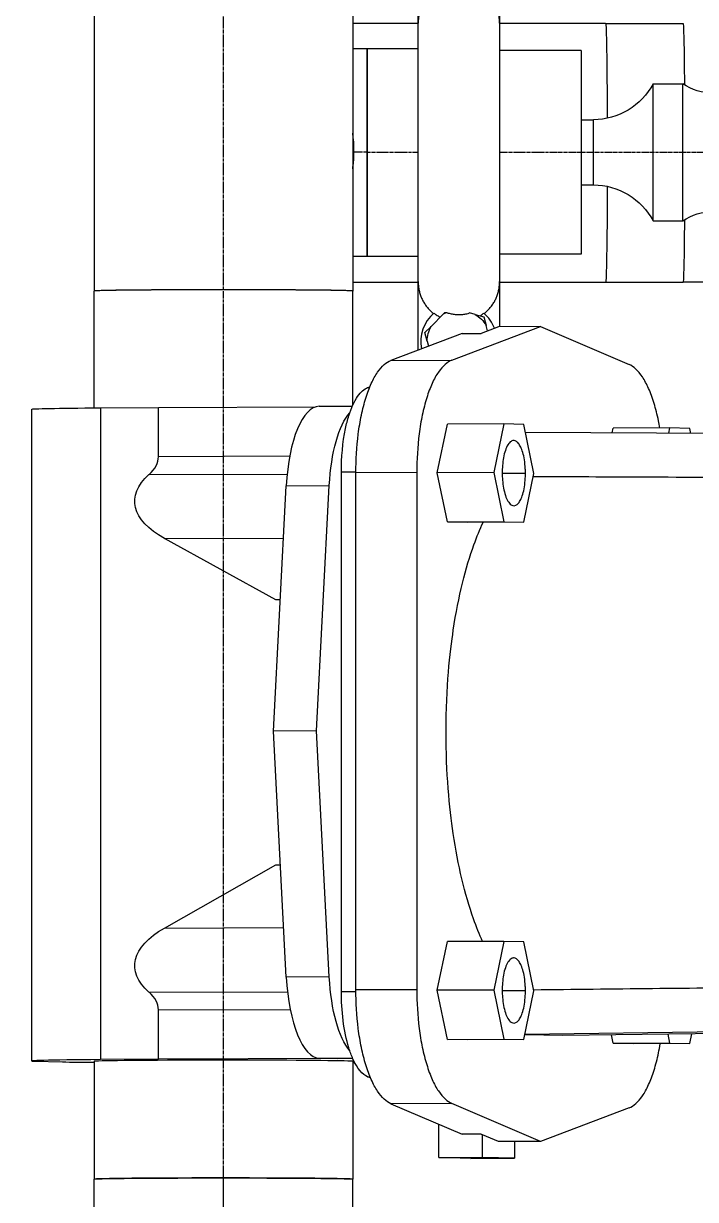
# Model space of a CAD drawing. Header units: millimetres. Extents: x 48717 to 75522, y 76128 to 88842.
# Drawn here: x 57117.1 to 57282, y 81340.1 to 81628.8 of the extents above; entities that cross this region are included whole.
import ezdxf

# ---------------------------------------------------------------- set-up
doc = ezdxf.new("R2010")
doc.units = ezdxf.units.MM
doc.linetypes.add('CENTER2', pattern=[1.125, 0.75, -0.125, 0.125, -0.125])
doc.layers.add('Top (Plan) View2-CENTER', color=1, linetype='CENTER2')
doc.layers.add('Top (Plan) View2-DV20-S1B-001a', color=140, linetype='Continuous')

# ---------------------------------------------------------------- blocks, each defined once
blk = doc.blocks.new('*U750')
at = {"layer": 'Top (Plan) View2-CENTER'}
blk.add_line((57166.14, 81345.4), (57166.14, 81563.1), dxfattribs=at)
at = {"layer": 'Top (Plan) View2-DV20-S1B-001a', "color": 0, "linetype": 'ByBlock', "lineweight": -2}
for p, q in [((57134.39, 81534.42), (57134.39, 81563.1)), ((57197.89, 81535.06), (57197.89, 81563.1)), ((57222.17, 81546.11), (57243.94, 81554.37)), ((57233.67, 81554.33), (57229.38, 81552.71)), ((57243.94, 81554.37), (57233.67, 81554.33)), ((57243.94, 81554.37), (57265.72, 81545.06)), ((57224.71, 81552.69), (57207.22, 81546.05)), ((57224.71, 81552.69), (57229.38, 81552.71)), ((57207.22, 81546.05), (57222.17, 81546.11)), ((57201.53, 81539.39), (57202.09, 81539.59)), ((57201.53, 81539.39), (57202, 81539.39)), ((57119.1, 81374.11), (57119.1, 81534.1)), ((57135.92, 81534.43), (57150.17, 81534.54)), ((57135.92, 81534.43), (57135.92, 81374.44)), ((57150.17, 81534.54), (57188.77, 81534.68)), ((57150.17, 81522.44), (57150.17, 81534.54)), ((57189.62, 81534.8), (57197.78, 81534.83)), ((57218.64, 81518.48), (57221.12, 81530.42)), ((57234.94, 81530.47), (57221.12, 81530.42)), ((57234.94, 81530.47), (57232.47, 81518.53)), ((57239.89, 81530.35), (57234.94, 81530.47)), ((57242.36, 81518.29), (57239.89, 81530.35)), ((57296.98, 81528.06), (57240.29, 81528.39)), ((57261.58, 81528.27), (57261.82, 81529.44)), ((57275.65, 81529.49), (57261.82, 81529.44)), ((57275.65, 81529.49), (57275.38, 81528.18)), ((57280.6, 81529.37), (57275.65, 81529.49)), ((57280.85, 81528.15), (57280.6, 81529.37)), ((57182.41, 81522.55), (57150.17, 81522.44)), ((57147.87, 81518.06), (57181.79, 81518.18)), ((57195.08, 81518.75), (57198.65, 81518.76)), ((57195.08, 81391.19), (57195.08, 81518.75)), ((57198.65, 81518.55), (57213.59, 81518.6)), ((57198.65, 81391.55), (57198.65, 81518.55)), ((57213.59, 81518.6), (57213.59, 81391.6)), ((57232.47, 81518.53), (57218.64, 81518.48)), ((57221.12, 81506.42), (57218.64, 81518.48)), ((57232.47, 81518.53), (57234.94, 81506.47)), ((57240.27, 81518.34), (57234.56, 81518.32)), ((57239.89, 81506.35), (57242.36, 81518.29)), ((57178.45, 81455.08), (57181.57, 81515.3)), ((57181.57, 81515.3), (57192.13, 81515.34)), ((57189.01, 81455.11), (57192.13, 81515.34)), ((57221.12, 81506.42), (57234.94, 81506.47)), ((57226.06, 81506.3), (57221.12, 81506.42)), ((57239.89, 81506.35), (57226.06, 81506.3)), ((57234.94, 81506.47), (57239.89, 81506.35)), ((57151.65, 81502.37), (57180.91, 81502.47)), ((57179.03, 81487.27), (57151.65, 81502.37)), ((57180.12, 81487.28), (57179.03, 81487.27)), ((57189.01, 81455.11), (57178.45, 81455.08)), ((57181.57, 81394.7), (57178.45, 81455.08)), ((57192.13, 81394.74), (57189.01, 81455.11)), ((57151.65, 81406.74), (57179.03, 81422.27)), ((57179.03, 81422.27), (57180.15, 81422.28)), ((57179.03, 81422.27), (57180.15, 81422.27)), ((57151.65, 81406.74), (57180.94, 81406.84)), ((57218.64, 81391.48), (57221.12, 81403.42)), ((57234.94, 81403.47), (57221.12, 81403.42)), ((57234.94, 81403.47), (57232.47, 81391.53)), ((57239.89, 81403.35), (57234.94, 81403.47)), ((57242.36, 81391.29), (57239.89, 81403.35)), ((57192.13, 81394.74), (57181.57, 81394.7)), ((57147.87, 81390.99), (57181.86, 81391.11)), ((57195.08, 81391.19), (57198.65, 81391.2)), ((57213.59, 81391.6), (57198.65, 81391.55)), ((57232.47, 81391.53), (57218.64, 81391.48)), ((57221.12, 81379.42), (57218.64, 81391.48)), ((57232.47, 81391.53), (57234.94, 81379.47)), ((57240.27, 81391.34), (57234.56, 81391.32)), ((57239.89, 81379.35), (57242.36, 81391.29)), ((57150.17, 81386.65), (57182.53, 81386.76)), ((57150.17, 81374.55), (57150.17, 81386.65)), ((57296.98, 81381.35), (57240.15, 81380.63)), ((57307.66, 81381.1), (57249.48, 81380.34)), ((57221.12, 81379.42), (57234.94, 81379.47)), ((57226.06, 81379.31), (57221.12, 81379.42)), ((57239.89, 81379.35), (57226.06, 81379.31)), ((57234.94, 81379.47), (57239.89, 81379.35)), ((57249.48, 81380.34), (57240.14, 81380.57)), ((57261.82, 81378.45), (57261.4, 81380.5)), ((57261.82, 81378.45), (57275.65, 81378.5)), ((57266.77, 81378.33), (57261.82, 81378.45)), ((57280.6, 81378.38), (57266.77, 81378.33)), ((57275.2, 81380.68), (57275.65, 81378.5)), ((57275.65, 81378.5), (57280.6, 81378.38)), ((57280.6, 81378.38), (57281.09, 81380.75)), ((57119.71, 81374.04), (57126.63, 81373.87)), ((57134.39, 81374.1), (57134.39, 81345.11)), ((57150.17, 81374.55), (57135.92, 81374.44)), ((57194.16, 81374.7), (57150.17, 81374.55)), ((57189.7, 81374.81), (57197.84, 81374.84)), ((57189.7, 81374.81), (57194.16, 81374.7)), ((57197.89, 81374.1), (57197.89, 81345.11)), ((57197.89, 81373.71), (57198.37, 81373.72)), ((57202.25, 81369.94), (57201.53, 81370.24)), ((57201.53, 81370.24), (57202.13, 81370.24)), ((57222.17, 81363.69), (57207.22, 81363.63)), ((57207.22, 81363.63), (57224.71, 81356.16)), ((57243.94, 81354.38), (57222.17, 81363.69)), ((57265.72, 81362.64), (57243.94, 81354.38)), ((57219, 81350.4), (57219, 81358.6)), ((57229.38, 81356.17), (57224.71, 81356.16)), ((57229.38, 81356.17), (57229.74, 81356.02)), ((57229.74, 81350.44), (57229.74, 81356.02)), ((57233.67, 81354.34), (57229.74, 81356.02)), ((57243.94, 81354.38), (57233.67, 81354.34)), ((57237.6, 81354.36), (57237.6, 81350.25)), ((57219, 81350.4), (57229.74, 81350.44)), ((57226.86, 81350.21), (57219, 81350.4)), ((57226.86, 81350.21), (57237.6, 81350.25)), ((57237.6, 81350.25), (57229.74, 81350.44))]:
    blk.add_line(p, q, dxfattribs=at)
for centre, major_axis, ratio, start_param, end_param in [((57166.14, 81563.1), (31.75, 0), 0.009168, 0, 3.141403), ((57189.7, 81511.8), (-0.08, 23), 0.35706, 0, 1.416992), ((57127.09, 81522.26), (23.09, 0.22), 0.433073, -0.455161, -0.004134), ((57189.7, 81397.81), (-0.08, 23), 0.35706, 1.704971, 3.131778), ((57127.09, 81386.47), (23.09, 0.22), 0.433073, -0.004134, 0.446893), ((57166.6, 81374.11), (47.5, 0), 0.009168, 2.272945, 3.30117), ((57166.6, 81374.11), (47.5, 0), 0.009168, 3.712285, 3.967006)]:
    blk.add_ellipse(centre, major_axis=major_axis, ratio=ratio, start_param=start_param, end_param=end_param, dxfattribs=at)
at = {"layer": 'Top (Plan) View2-DV20-S1B-001a', "color": 0, "linetype": 'ByBlock', "lineweight": -2, "extrusion": (0, 0, -1)}
for centre, major_axis, ratio, start_param, end_param in [((57166.6, 81534.1), (-47.5, 0), 0.009168, 0, 0.868647), ((57200.25, 81511.84), (0.08, -23), 0.35706, 1.724601, 2.764454), ((57179.03, 81511.77), (-34.63, -0.33), 0.433073, -0.654763, 0.455161), ((57179.03, 81397.77), (-34.63, -0.33), 0.433073, -0.446893, 0.663031), ((57200.25, 81397.85), (0.08, -23), 0.35706, 0.396993, 1.436621), ((57166.14, 81374.1), (-31.75, 0), 0.009168, 0, 2.776458), ((57166.14, 81374.1), (-31.75, 0), 0.009168, 2.776458, 3.141593), ((57166.14, 81345.11), (-31.75, 0), 0.009168, 0, 2.776458), ((57166.14, 81345.11), (-31.75, 0), 0.009168, 2.776458, 3.141593)]:
    blk.add_ellipse(centre, major_axis=major_axis, ratio=ratio, start_param=start_param, end_param=end_param, dxfattribs=at)
at = {"layer": 'Top (Plan) View2-DV20-S1B-001a', "color": 0, "linetype": 'ByBlock', "lineweight": -2}
for points, knots in [([(57198.65, 81518.55), (57198.64, 81521.6), (57198.92, 81526.48), (57199.96, 81532.69), (57201.04, 81536.93), (57202.4, 81540.52), (57204.45, 81544.22), (57206.14, 81545.65), (57207.22, 81546.05)], [0, 0, 0, 0, 0.00997212, 0.01495818, 0.01994423, 0.02493029, 0.02991635, 0.03988847, 0.03988847, 0.03988847, 0.03988847]), ([(57222.17, 81546.11), (57221.09, 81545.7), (57219.4, 81544.27), (57217.34, 81540.57), (57215.99, 81536.98), (57214.9, 81532.74), (57213.87, 81526.53), (57213.59, 81521.65), (57213.59, 81518.6)], [0, 0, 0, 0, 0.00997212, 0.01495818, 0.01994423, 0.02493029, 0.02991635, 0.03988847, 0.03988847, 0.03988847, 0.03988847]), ([(57273.28, 81529.48), (57273.17, 81530.09), (57273.06, 81530.69), (57272.62, 81532.78), (57272.26, 81534.21), (57271.45, 81536.86), (57271, 81538.08), (57270.03, 81540.25), (57269.52, 81541.2), (57267.93, 81543.6), (57266.8, 81544.61), (57265.72, 81545.06)], [0.98765, 0.98765, 0.98765, 0.98765, 1.136979, 1.136979, 1.515973, 1.515973, 1.894966, 1.894966, 2.273959, 2.273959, 3.031945, 3.031945, 3.031945, 3.031945]), ([(57195.08, 81518.75), (57195.07, 81522.18), (57195.51, 81527.24), (57197.16, 81533.63), (57199.02, 81537.68), (57200.72, 81539.09), (57201.53, 81539.39)], [0, 0, 0, 0, 0.01124878, 0.01499838, 0.02249757, 0.02999676, 0.02999676, 0.02999676, 0.02999676]), ([(57240.27, 81518.34), (57240.27, 81518.72), (57240.24, 81519.88), (57239.97, 81522.46), (57239.38, 81524.34), (57238.85, 81525.31), (57238.47, 81525.86), (57237.91, 81526.36), (57237.14, 81526.48), (57236.34, 81525.97), (57235.62, 81524.82), (57234.86, 81522.6), (57234.59, 81520.24), (57234.56, 81518.77), (57234.56, 81518.48)], [0.02499869, 0.02499869, 0.02499869, 0.02499869, 0.02603878, 0.02811894, 0.03227927, 0.03331935, 0.03435943, 0.03643959, 0.03851976, 0.04059992, 0.04268008, 0.04476025, 0.04892057, 0.04996065, 0.04996065, 0.04996065, 0.04996065]), ([(57234.56, 81518.48), (57234.56, 81518.18), (57234.58, 81517.3), (57234.7, 81515.69), (57235.06, 81513.77), (57235.62, 81512.09), (57236.34, 81510.9), (57237.41, 81510.16), (57238.28, 81510.64), (57238.85, 81511.43), (57239.2, 81512.06), (57239.63, 81513.17), (57240.05, 81514.97), (57240.24, 81516.8), (57240.27, 81517.95), (57240.27, 81518.34)], [0, 0, 0, 0, 0.00104161, 0.00312484, 0.00520806, 0.00729129, 0.00937451, 0.01145773, 0.01562418, 0.0166658, 0.01770741, 0.01979063, 0.02187386, 0.02395708, 0.02499869, 0.02499869, 0.02499869, 0.02499869]), ([(57300.57, 81517.28), (57290.21, 81517.32), (57279.85, 81517.36), (57260.39, 81517.44), (57251.3, 81517.48), (57242.2, 81517.51)], [-6.633126, -6.633126, -6.633126, -6.633126, -3.316583, -3.316583, -0.404699, -0.404699, -0.404699, -0.404699]), ([(57229.73, 81403.45), (57228.96, 81405.16), (57228.22, 81407), (57225.39, 81415.01), (57223.7, 81422.16), (57221.61, 81436.28), (57220.77, 81444.83), (57220.77, 81465.93), (57221.76, 81474.51), (57223.81, 81488.27), (57225.6, 81495.27), (57228.34, 81502.8), (57229.09, 81504.63), (57229.89, 81506.31)], [-11.065784, -11.065784, -11.065784, -11.065784, -10.504951, -10.504951, -8.784273, -8.784273, -7.393427, -7.393427, -5.878127, -5.878127, -3.499371, -3.499371, -2.657502, -2.657502, -2.657502, -2.657502]), ([(57240.27, 81391.34), (57240.27, 81391.73), (57240.24, 81392.88), (57239.97, 81395.46), (57239.38, 81397.35), (57238.85, 81398.32), (57238.47, 81398.86), (57237.91, 81399.37), (57237.14, 81399.49), (57236.34, 81398.98), (57235.62, 81397.82), (57234.86, 81395.61), (57234.59, 81393.24), (57234.56, 81391.77), (57234.56, 81391.48)], [0.02499868, 0.02499868, 0.02499868, 0.02499868, 0.02603876, 0.02811892, 0.03227925, 0.03331933, 0.03435941, 0.03643957, 0.03851973, 0.0405999, 0.04268006, 0.04476022, 0.04892055, 0.04996063, 0.04996063, 0.04996063, 0.04996063]), ([(57201.53, 81370.24), (57200.31, 81370.72), (57198.58, 81372.7), (57196.54, 81378.2), (57195.35, 81383.98), (57195.08, 81388.9), (57195.08, 81391.19)], [0, 0, 0, 0, 0.01124878, 0.01499838, 0.02249757, 0.02999676, 0.02999676, 0.02999676, 0.02999676]), ([(57207.22, 81363.63), (57206.14, 81364.09), (57204.45, 81365.6), (57202.4, 81369.4), (57201.04, 81373.05), (57199.96, 81377.35), (57198.92, 81383.6), (57198.64, 81388.5), (57198.65, 81391.55)], [0, 0, 0, 0, 0.00997212, 0.01495818, 0.01994423, 0.02493029, 0.02991635, 0.03988847, 0.03988847, 0.03988847, 0.03988847]), ([(57213.59, 81391.6), (57213.59, 81388.55), (57213.87, 81383.66), (57214.9, 81377.4), (57215.99, 81373.11), (57217.34, 81369.45), (57219.4, 81365.65), (57221.09, 81364.14), (57222.17, 81363.69)], [0, 0, 0, 0, 0.00997212, 0.01495818, 0.01994423, 0.02493029, 0.02991635, 0.03988847, 0.03988847, 0.03988847, 0.03988847]), ([(57234.56, 81391.48), (57234.56, 81391.19), (57234.58, 81390.3), (57234.7, 81388.7), (57235.06, 81386.78), (57235.62, 81385.09), (57236.34, 81383.9), (57237.41, 81383.17), (57238.28, 81383.64), (57238.85, 81384.44), (57239.2, 81385.07), (57239.63, 81386.17), (57240.05, 81387.97), (57240.24, 81389.81), (57240.27, 81390.96), (57240.27, 81391.34)], [0, 0, 0, 0, 0.00104161, 0.00312483, 0.00520806, 0.00729128, 0.0093745, 0.01145773, 0.01562417, 0.01666578, 0.0177074, 0.01979062, 0.02187384, 0.02395707, 0.02499868, 0.02499868, 0.02499868, 0.02499868]), ([(57265.72, 81362.64), (57266.8, 81363.04), (57268.49, 81364.47), (57270.55, 81368.17), (57271.9, 81371.77), (57272.81, 81375.3), (57273.23, 81377.58), (57273.36, 81378.35)], [0, 0, 0, 0, 0.00997212, 0.01495818, 0.01994423, 0.02493029, 0.02742934, 0.02742934, 0.02742934, 0.02742934])]:
    blk.add_open_spline(points, degree=3, knots=knots, dxfattribs=at)
blk.add_open_spline([(57300.57, 81392.15), (57281.15, 81391.95), (57261.73, 81391.74), (57242.31, 81391.53)], degree=3, dxfattribs=at)
blk = doc.blocks.new('*U753')
at = {"layer": 'Top (Plan) View2-CENTER'}
for p, q in [((57166.14, 81235.4), (57166.14, 81345.11)), ((57192.99, 81290.11), (57166.14, 81290.11)), ((57192.99, 81289.33), (57192.99, 81290.11))]:
    blk.add_line(p, q, dxfattribs=at)
at = {"layer": 'Top (Plan) View2-DV20-S1B-001a', "color": 0, "linetype": 'ByBlock', "lineweight": -2}
for p, q in [((57134.39, 81315.42), (57134.39, 81345.11)), ((57166.14, 81315.42), (57166.14, 81345.4)), ((57197.89, 81315.42), (57197.89, 81345.11)), ((57252, 81302.89), (57264.99, 81318.37)), ((57264.99, 81318.37), (57280.99, 81318.37)), ((57280.99, 81318.77), (57280.99, 81312.96)), ((57280.99, 81318.77), (57293.49, 81318.77)), ((57293.49, 81318.77), (57293.49, 81312.96)), ((57132.49, 81315.42), (57132.49, 81265.42)), ((57132.49, 81315.42), (57204.89, 81315.42)), ((57204.89, 81315.42), (57204.89, 81265.42)), ((57211.99, 81310.02), (57211.99, 81314.98)), ((57216.99, 81314.98), (57211.99, 81314.98)), ((57216.99, 81310.02), (57216.99, 81314.98)), ((57205.49, 81313.48), (57205.49, 81310.01)), ((57211.99, 81313.48), (57205.49, 81313.48)), ((57221.69, 81313.49), (57216.99, 81313.49)), ((57221.69, 81313.49), (57221.69, 81309.51)), ((57222.49, 81311.97), (57221.69, 81311.97)), ((57222.49, 81306.97), (57222.49, 81311.97)), ((57269, 81313.82), (57261.05, 81302.89)), ((57269, 81313.72), (57261.75, 81303.77)), ((57269, 81313.82), (57269, 81313.72)), ((57280.99, 81313.82), (57269, 81313.82)), ((57280.99, 81313.72), (57269, 81313.72)), ((57280.99, 81310.83), (57280.99, 81312.96)), ((57280.99, 81312.96), (57293.49, 81312.96)), ((57293.49, 81310.83), (57293.49, 81312.96)), ((57205.49, 81309.77), (57204.89, 81309.77)), ((57211.99, 81310.01), (57205.49, 81310.01)), ((57205.49, 81270.01), (57205.49, 81310.01)), ((57211.99, 81310.02), (57211.99, 81270.02)), ((57216.99, 81310.02), (57211.99, 81310.02)), ((57216.99, 81310.02), (57216.99, 81270.02)), ((57221.69, 81309.51), (57216.99, 81309.51)), ((57221.69, 81309.51), (57221.69, 81305.49)), ((57280.99, 81310.83), (57280.99, 81300.07)), ((57280.99, 81310.83), (57293.49, 81310.83)), ((57293.49, 81310.83), (57293.49, 81300.07)), ((57222.49, 81306.97), (57221.69, 81306.97)), ((57222.49, 81306.97), (57221.69, 81306.97)), ((57237.49, 81306.77), (57221.69, 81306.77)), ((57222.49, 81306.97), (57222.49, 81306.97)), ((57222.49, 81306.77), (57222.49, 81306.97)), ((57237.49, 81306.77), (57237.49, 81272.77)), ((57244.99, 81303.77), (57237.49, 81306.77)), ((57221.69, 81305.49), (57216.99, 81305.49)), ((57221.69, 81305.45), (57216.99, 81305.45)), ((57221.69, 81305.49), (57221.69, 81305.45)), ((57244.99, 81275.77), (57244.99, 81303.77)), ((57252.74, 81303.77), (57244.99, 81303.77)), ((57244.99, 81303.77), (57244.99, 81275.77)), ((57266.49, 81303.77), (57261.72, 81303.77)), ((57266.49, 81284.45), (57266.49, 81303.77)), ((57280.99, 81302.5), (57266.49, 81303.77)), ((57252, 81302.89), (57261.05, 81302.89)), ((57280.99, 81293.79), (57280.99, 81300.07)), ((57280.99, 81300.07), (57293.49, 81300.07)), ((57293.49, 81293.79), (57293.49, 81300.07)), ((57280.99, 81293.79), (57280.99, 81280.55)), ((57280.99, 81293.79), (57293.49, 81293.79)), ((57293.49, 81293.79), (57293.49, 81263.09)), ((57260.9, 81288.23), (57251.83, 81288.23)), ((57251.83, 81288.23), (57264.99, 81280.51)), ((57269, 81282.75), (57260.9, 81288.23)), ((57264.99, 81271.37), (57264.99, 81280.51)), ((57264.99, 81280.51), (57280.99, 81280.51)), ((57280.99, 81282.75), (57269, 81282.75)), ((57280.99, 81280.51), (57280.99, 81280.55)), ((57280.99, 81280.15), (57280.99, 81280.51)), ((57280.99, 81280.15), (57280.99, 81263.09)), ((57252, 81278.98), (57264.99, 81271.37)), ((57221.69, 81274.5), (57216.99, 81274.5)), ((57221.69, 81270.52), (57221.69, 81274.5)), ((57244.99, 81275.77), (57237.49, 81272.77)), ((57244.99, 81275.77), (57237.49, 81272.77)), ((57257.48, 81275.77), (57244.99, 81275.77)), ((57244.99, 81275.77), (57244.99, 81275.77)), ((57257.48, 81275.77), (57244.99, 81275.77)), ((57244.99, 81275.77), (57244.99, 81275.77)), ((57256.33, 81275.77), (57264.99, 81270.53)), ((57222.49, 81272.97), (57221.69, 81272.97)), ((57222.49, 81267.97), (57222.49, 81272.97)), ((57237.49, 81272.77), (57222.49, 81272.77)), ((57237.49, 81272.77), (57222.49, 81272.77)), ((57237.49, 81272.77), (57237.49, 81272.77)), ((57205.49, 81269.77), (57204.89, 81269.77)), ((57205.49, 81269.77), (57204.89, 81269.77)), ((57211.99, 81270.01), (57205.49, 81270.01)), ((57205.49, 81270.01), (57205.49, 81266.48)), ((57211.99, 81264.98), (57211.99, 81270.02)), ((57216.99, 81270.02), (57211.99, 81270.02)), ((57221.69, 81270.52), (57216.99, 81270.52)), ((57216.99, 81264.98), (57216.99, 81270.02)), ((57221.69, 81266.5), (57221.69, 81270.52)), ((57264.99, 81271.37), (57280.99, 81271.37)), ((57264.99, 81270.53), (57280.99, 81270.53)), ((57211.99, 81266.48), (57205.49, 81266.48)), ((57205.49, 81266.33), (57205.49, 81266.48)), ((57205.49, 81259.83), (57205.49, 81266.33)), ((57211.99, 81266.33), (57205.49, 81266.33)), ((57221.69, 81266.5), (57216.99, 81266.5)), ((57221.69, 81266.45), (57216.99, 81266.45)), ((57221.69, 81266.09), (57216.99, 81266.09)), ((57221.69, 81266.05), (57216.99, 81266.05)), ((57222.49, 81267.97), (57221.69, 81267.97)), ((57222.49, 81267.97), (57221.69, 81267.97)), ((57222.49, 81267.57), (57221.69, 81267.57)), ((57222.49, 81267.57), (57221.69, 81267.57)), ((57221.69, 81266.45), (57221.69, 81266.5)), ((57221.69, 81266.45), (57221.69, 81266.09)), ((57221.69, 81266.09), (57221.69, 81266.05)), ((57222.49, 81267.97), (57222.49, 81267.97)), ((57222.49, 81267.57), (57222.49, 81267.97)), ((57222.49, 81267.57), (57222.49, 81267.57)), ((57132.49, 81264.51), (57132.49, 81265.42)), ((57132.49, 81265.42), (57204.89, 81265.42)), ((57134.39, 81264.51), (57132.49, 81264.51)), ((57134.39, 81235.11), (57134.39, 81265.11)), ((57166.14, 81235.4), (57166.14, 81265.4)), ((57197.89, 81235.11), (57197.89, 81265.11)), ((57204.89, 81264.51), (57197.89, 81264.51)), ((57204.89, 81265.42), (57204.89, 81264.51)), ((57211.99, 81264.98), (57211.99, 81264.83)), ((57216.99, 81264.98), (57211.99, 81264.98)), ((57211.99, 81259.83), (57211.99, 81264.83)), ((57216.99, 81264.57), (57211.99, 81264.57)), ((57216.99, 81264.57), (57211.99, 81264.57)), ((57216.99, 81264.98), (57216.99, 81264.57)), ((57216.99, 81264.57), (57216.99, 81264.57)), ((57280.99, 81258.96), (57280.99, 81263.09)), ((57280.99, 81263.09), (57293.49, 81263.09)), ((57293.49, 81258.96), (57293.49, 81263.09)), ((57211.99, 81259.83), (57205.49, 81259.83)), ((57205.49, 81259.72), (57205.49, 81259.83)), ((57211.99, 81259.72), (57211.99, 81259.83)), ((57211.99, 81259.72), (57205.49, 81259.72)), ((57280.99, 81258.96), (57280.99, 81258.27)), ((57280.99, 81258.96), (57293.49, 81258.96)), ((57280.99, 81258.27), (57293.49, 81258.27)), ((57280.99, 81258.27), (57280.99, 81258.27)), ((57280.99, 81258.27), (57293.49, 81258.27)), ((57293.49, 81258.96), (57293.49, 81258.27)), ((57293.49, 81258.27), (57293.49, 81258.27))]:
    blk.add_line(p, q, dxfattribs=at)
for centre, major_axis, ratio, start_param, end_param in [((57166.14, 81345.11), (31.75, 0), 0.009168, 1.570796, 3.141593), ((57166.14, 81345.11), (31.75, 0), 0.009168, 0, 1.570796), ((57241.03, 81289.77), (9.15, -13.01), 0.566003, 0.312017, 1.080961), ((57166.14, 81265.11), (31.75, 0), 0.009168, 1.570796, 3.141593), ((57166.14, 81265.11), (31.75, 0), 0.009168, 0, 1.570796), ((57166.14, 81235.11), (31.75, 0), 0.009168, 1.570796, 3.141597), ((57166.14, 81235.11), (31.75, 0), 0.009168, 4.712389, 7.853982)]:
    blk.add_ellipse(centre, major_axis=major_axis, ratio=ratio, start_param=start_param, end_param=end_param, dxfattribs=at)
at = {"layer": 'Top (Plan) View2-DV20-S1B-001a', "color": 0, "linetype": 'ByBlock', "lineweight": -2, "extrusion": (0, 0, -1)}
blk.add_ellipse((57251.52, 81289.77), major_axis=(10.2, 14), ratio=0.004363, start_param=-0.359217, end_param=-0.003177, dxfattribs=at)
blk = doc.blocks.new('*U761')
at = {"layer": 'Top (Plan) View2-CENTER'}
blk.add_line((57166.14, 81563.39), (57166.14, 81633.09), dxfattribs=at)
at = {"layer": 'Top (Plan) View2-DV20-S1B-001a', "color": 0, "linetype": 'ByBlock', "lineweight": -2}
for p, q in [((57134.39, 81633.09), (57134.39, 81563.1)), ((57197.89, 81633.09), (57197.89, 81563.1))]:
    blk.add_line(p, q, dxfattribs=at)
at = {"layer": 'Top (Plan) View2-DV20-S1B-001a', "color": 0, "linetype": 'ByBlock', "lineweight": -2, "extrusion": (0, 0, -1)}
blk.add_ellipse((57166.14, 81633.09), major_axis=(-31.75, 0), ratio=0.01, start_param=0, end_param=3.141593, dxfattribs=at)
at = {"layer": 'Top (Plan) View2-DV20-S1B-001a', "color": 0, "linetype": 'ByBlock', "lineweight": -2}
blk.add_ellipse((57166.14, 81563.1), major_axis=(31.75, 0), ratio=0.01, start_param=6.28317, end_param=9.424778, dxfattribs=at)
blk = doc.blocks.new('*U762')
at = {"layer": 'Top (Plan) View2-DV20-S1B-001a', "color": 0, "linetype": 'ByBlock', "lineweight": -2}
blk.add_ellipse((57166.43, 81597.5), major_axis=(20.28, 24.43), ratio=0.999981, start_param=5.268621, end_param=5.542005, dxfattribs=at)
blk = doc.blocks.new('*U763')
at = {"layer": 'Top (Plan) View2-DV20-S1B-001a', "color": 0, "linetype": 'ByBlock', "lineweight": -2}
for p, q in [((57213.93, 81628.76), (57197.89, 81628.76)), ((57259.95, 81628.76), (57233.93, 81628.76)), ((57259.95, 81628.76), (57278.95, 81628.76)), ((57197.89, 81565.26), (57213.93, 81565.26)), ((57233.93, 81565.26), (57259.95, 81565.26)), ((57259.95, 81565.26), (57278.95, 81565.26))]:
    blk.add_line(p, q, dxfattribs=at)
at = {"layer": 'Top (Plan) View2-DV20-S1B-001a', "color": 0, "linetype": 'ByBlock', "lineweight": -2, "extrusion": (0, 0, -1)}
for centre, start_param, end_param in [((57259.95, 81597.01), 0, 1.300163), ((57278.95, 81597.01), 0, 1.01621), ((57259.95, 81597.01), 1.832668, 3.141593), ((57278.95, 81597.01), 2.115411, 3.141593)]:
    blk.add_ellipse(centre, major_axis=(0, 31.75), ratio=0.012952, start_param=start_param, end_param=end_param, dxfattribs=at)
blk = doc.blocks.new('*U764')
at = {"layer": 'Top (Plan) View2-CENTER'}
blk.add_line((57201.43, 81597.15), (57198.18, 81597.15), dxfattribs=at)
at = {"layer": 'Top (Plan) View2-DV20-S1B-001a', "color": 0, "linetype": 'ByBlock', "lineweight": -2}
for p, q in [((57197.89, 81622.65), (57201.43, 81622.65)), ((57201.43, 81571.65), (57201.43, 81622.65)), ((57198.18, 81597.4), (57198.18, 81597.5)), ((57197.89, 81571.65), (57201.43, 81571.65))]:
    blk.add_line(p, q, dxfattribs=at)
blk.add_ellipse((57166.43, 81597.5), major_axis=(31.75, 0), ratio=0.99995, start_param=6.14641, end_param=6.419961, dxfattribs=at)
blk.add_open_spline([(57197.89, 81593.07), (57197.97, 81593.66), (57198.03, 81594.26), (57198.15, 81595.7), (57198.18, 81596.56), (57198.18, 81597.4)], degree=3, knots=[119.365485, 119.365485, 119.365485, 119.365485, 121.131544, 121.131544, 123.66618, 123.66618, 123.66618, 123.66618], dxfattribs=at)
blk = doc.blocks.new('*U767')
at = {"layer": 'Top (Plan) View2-CENTER'}
blk.add_line((57201.43, 81597.15), (57213.93, 81597.15), dxfattribs=at)
at = {"layer": 'Top (Plan) View2-DV20-S1B-001a', "color": 0, "linetype": 'ByBlock', "lineweight": -2}
for p, q in [((57201.43, 81622.65), (57201.43, 81571.65)), ((57201.43, 81622.65), (57213.93, 81622.65)), ((57201.43, 81571.65), (57213.93, 81571.65))]:
    blk.add_line(p, q, dxfattribs=at)
blk = doc.blocks.new('*U768')
at = {"layer": 'Top (Plan) View2-DV20-S1B-001a', "color": 0, "linetype": 'ByBlock', "lineweight": -2}
for p, q in [((57213.93, 81628.85), (57213.93, 81648.84)), ((57215.57, 81645.89), (57217.1, 81647.42)), ((57217.14, 81647.46), (57217.1, 81647.42)), ((57216.13, 81643.8), (57215.57, 81645.89)), ((57216.13, 81643.8), (57217.25, 81639.62)), ((57232.3, 81641.41), (57230.77, 81639.88)), ((57231.83, 81643.16), (57232.3, 81641.41)), ((57233.93, 81642.35), (57233.93, 81628.85)), ((57217.81, 81637.52), (57217.25, 81639.62)), ((57227.7, 81636.81), (57230.77, 81639.88)), ((57219.9, 81636.96), (57217.81, 81637.52)), ((57219.9, 81636.96), (57221.29, 81636.59)), ((57227.7, 81636.81), (57227.34, 81636.45)), ((57213.93, 81565.45), (57213.93, 81628.85)), ((57233.93, 81628.85), (57233.93, 81565.45)), ((57213.93, 81548.6), (57213.93, 81565.45)), ((57233.93, 81565.45), (57233.93, 81554.33)), ((57220.16, 81557.48), (57217.1, 81554.42)), ((57220.16, 81557.48), (57220.52, 81557.85)), ((57227.96, 81557.33), (57226.57, 81557.71)), ((57227.96, 81557.33), (57230.06, 81556.77)), ((57215.57, 81552.89), (57217.1, 81554.42)), ((57230.06, 81556.77), (57230.62, 81554.68)), ((57230.98, 81553.31), (57230.62, 81554.68)), ((57216.13, 81550.8), (57215.57, 81552.89)), ((57216.13, 81550.8), (57216.46, 81549.56))]:
    blk.add_line(p, q, dxfattribs=at)
for centre, start, end in [((57223.93, 81643.65), 151.7033, 228.9207), ((57223.93, 81643.65), 311.0795, 353.3442), ((57223.93, 81550.65), 131.0795, 190.7007), ((57223.93, 81550.65), 20.723, 48.9207)]:
    blk.add_arc(centre, 9.33, start, end, dxfattribs=at)
at = {"layer": 'Top (Plan) View2-DV20-S1B-001a', "color": 0, "linetype": 'ByBlock', "lineweight": -2, "extrusion": (0, 0, -1)}
for centre, start, end in [((-57223.93, 81643.65), 1.102, 28.8978), ((-57223.93, 81643.65), 183.276, 208.8978), ((-57223.93, 81643.65), 301.102, 328.8978), ((-57223.93, 81643.65), 241.102, 247.0002), ((-57223.93, 81550.65), 61.102, 67.0002), ((-57223.93, 81550.65), 121.102, 148.8978), ((-57223.93, 81550.65), 1.102, 28.8978)]:
    blk.add_arc(centre, 7.81, start, end, dxfattribs=at)
at = {"layer": 'Top (Plan) View2-DV20-S1B-001a', "color": 0, "linetype": 'ByBlock', "lineweight": -2}
for points, knots in [([(57217.69, 81636.72), (57217.65, 81636.69), (57217.62, 81636.66), (57217.33, 81636.42), (57217.09, 81636.2), (57216.65, 81635.76), (57216.43, 81635.52), (57216.01, 81635.01), (57215.81, 81634.74), (57215.44, 81634.18), (57215.26, 81633.89), (57214.95, 81633.3), (57214.82, 81633.01), (57214.58, 81632.43), (57214.47, 81632.12), (57214.27, 81631.49), (57214.19, 81631.16), (57214.06, 81630.49), (57214.01, 81630.15), (57213.95, 81629.49), (57213.93, 81629.16), (57213.93, 81628.85)], [65.889155, 65.889155, 65.889155, 65.889155, 66.014939, 66.014939, 66.941193, 66.941193, 67.871535, 67.871535, 68.801877, 68.801877, 69.732219, 69.732219, 70.662561, 70.662561, 71.598484, 71.598484, 72.534407, 72.534407, 73.47033, 73.47033, 74.406253, 74.406253, 74.406253, 74.406253]), ([(57218.75, 81637.27), (57218.63, 81637.2), (57218.51, 81637.12), (57218.19, 81636.91), (57217.99, 81636.76), (57217.8, 81636.61)], [5.154701, 5.154701, 5.154701, 5.154701, 5.542017, 5.542017, 6.214783, 6.214783, 6.214783, 6.214783]), ([(57226.98, 81636.46), (57226.92, 81636.48), (57226.86, 81636.5), (57226.48, 81636.62), (57226.16, 81636.7), (57225.52, 81636.84), (57225.19, 81636.89), (57224.55, 81636.95), (57224.23, 81636.97), (57223.93, 81636.97), (57223.63, 81636.97), (57223.31, 81636.95), (57222.67, 81636.89), (57222.35, 81636.84), (57221.78, 81636.72), (57221.53, 81636.66), (57221.29, 81636.59)], [-2.90877, -2.90877, -2.90877, -2.90877, -2.719405, -2.719405, -1.812937, -1.812937, -0.906468, -0.906468, 0, 0, 0, 0.906468, 0.906468, 1.812937, 1.812937, 2.506485, 2.506485, 2.506485, 2.506485]), ([(57227.34, 81636.45), (57227.3, 81636.45), (57227.25, 81636.45), (57227.13, 81636.46), (57227.06, 81636.46), (57226.98, 81636.46)], [22.1656523, 22.1656523, 22.1656523, 22.1656523, 22.3404675, 22.3404675, 22.6245139, 22.6245139, 22.6245139, 22.6245139]), ([(57230.06, 81636.61), (57229.87, 81636.76), (57229.67, 81636.91), (57229.19, 81637.23), (57228.9, 81637.41), (57228.58, 81637.58), (57228.54, 81637.6), (57228.51, 81637.62)], [-6.214783, -6.214783, -6.214783, -6.214783, -5.542017, -5.542017, -4.615239, -4.615239, -4.504542, -4.504542, -4.504542, -4.504542]), ([(57233.93, 81628.85), (57233.93, 81629.16), (57233.92, 81629.49), (57233.85, 81630.15), (57233.81, 81630.49), (57233.67, 81631.16), (57233.59, 81631.49), (57233.4, 81632.12), (57233.29, 81632.43), (57233.05, 81633.01), (57232.91, 81633.3), (57232.6, 81633.89), (57232.43, 81634.18), (57232.05, 81634.74), (57231.85, 81635.01), (57231.43, 81635.52), (57231.21, 81635.76), (57230.78, 81636.2), (57230.54, 81636.42), (57230.25, 81636.66), (57230.21, 81636.69), (57230.18, 81636.72)], [44.676655, 44.676655, 44.676655, 44.676655, 45.612578, 45.612578, 46.548501, 46.548501, 47.484424, 47.484424, 48.420347, 48.420347, 49.350689, 49.350689, 50.281031, 50.281031, 51.211373, 51.211373, 52.141715, 52.141715, 53.067968, 53.067968, 53.193753, 53.193753, 53.193753, 53.193753]), ([(57213.93, 81565.45), (57213.93, 81565.13), (57213.95, 81564.81), (57214.01, 81564.14), (57214.06, 81563.81), (57214.19, 81563.14), (57214.27, 81562.81), (57214.47, 81562.17), (57214.58, 81561.86), (57214.82, 81561.29), (57214.95, 81561), (57215.26, 81560.41), (57215.44, 81560.12), (57215.81, 81559.56), (57216.01, 81559.28), (57216.43, 81558.77), (57216.65, 81558.53), (57217.09, 81558.09), (57217.33, 81557.87), (57217.62, 81557.64), (57217.65, 81557.61), (57217.69, 81557.58)], [44.676655, 44.676655, 44.676655, 44.676655, 45.612578, 45.612578, 46.548501, 46.548501, 47.484424, 47.484424, 48.420347, 48.420347, 49.350689, 49.350689, 50.281031, 50.281031, 51.211373, 51.211373, 52.141715, 52.141715, 53.067968, 53.067968, 53.193753, 53.193753, 53.193753, 53.193753]), ([(57230.18, 81557.58), (57230.21, 81557.61), (57230.25, 81557.64), (57230.54, 81557.87), (57230.78, 81558.09), (57231.21, 81558.53), (57231.43, 81558.77), (57231.85, 81559.28), (57232.05, 81559.56), (57232.43, 81560.12), (57232.6, 81560.41), (57232.91, 81561), (57233.05, 81561.29), (57233.29, 81561.86), (57233.4, 81562.17), (57233.59, 81562.81), (57233.67, 81563.14), (57233.81, 81563.81), (57233.85, 81564.14), (57233.92, 81564.81), (57233.93, 81565.13), (57233.93, 81565.45)], [65.889155, 65.889155, 65.889155, 65.889155, 66.014939, 66.014939, 66.941193, 66.941193, 67.871535, 67.871535, 68.801877, 68.801877, 69.732219, 69.732219, 70.662561, 70.662561, 71.598484, 71.598484, 72.534407, 72.534407, 73.47033, 73.47033, 74.406253, 74.406253, 74.406253, 74.406253]), ([(57217.8, 81557.68), (57217.99, 81557.53), (57218.19, 81557.39), (57218.67, 81557.06), (57218.96, 81556.89), (57219.29, 81556.72), (57219.32, 81556.7), (57219.36, 81556.68)], [-6.214783, -6.214783, -6.214783, -6.214783, -5.542017, -5.542017, -4.615239, -4.615239, -4.504542, -4.504542, -4.504542, -4.504542]), ([(57220.52, 81557.85), (57220.57, 81557.84), (57220.61, 81557.84), (57220.73, 81557.84), (57220.81, 81557.84), (57220.88, 81557.83)], [4.9748922, 4.9748922, 4.9748922, 4.9748922, 5.1497075, 5.1497075, 5.4337539, 5.4337539, 5.4337539, 5.4337539]), ([(57220.88, 81557.83), (57220.95, 81557.81), (57221.01, 81557.79), (57221.38, 81557.67), (57221.7, 81557.59), (57222.35, 81557.46), (57222.67, 81557.41), (57223.31, 81557.35), (57223.63, 81557.33), (57223.93, 81557.33), (57224.23, 81557.33), (57224.55, 81557.35), (57225.19, 81557.41), (57225.52, 81557.46), (57226.09, 81557.58), (57226.33, 81557.64), (57226.57, 81557.71)], [-2.90877, -2.90877, -2.90877, -2.90877, -2.719405, -2.719405, -1.812937, -1.812937, -0.906468, -0.906468, 0, 0, 0, 0.906468, 0.906468, 1.812937, 1.812937, 2.506485, 2.506485, 2.506485, 2.506485]), ([(57229.12, 81557.02), (57229.24, 81557.1), (57229.36, 81557.17), (57229.67, 81557.39), (57229.87, 81557.53), (57230.06, 81557.68)], [5.154701, 5.154701, 5.154701, 5.154701, 5.542017, 5.542017, 6.214783, 6.214783, 6.214783, 6.214783])]:
    blk.add_open_spline(points, degree=3, knots=knots, dxfattribs=at)
blk = doc.blocks.new('*U769')
at = {"layer": 'Top (Plan) View2-CENTER'}
blk.add_line((57233.93, 81597.15), (57455.58, 81597.15), dxfattribs=at)
at = {"layer": 'Top (Plan) View2-DV20-S1B-001a', "color": 0, "linetype": 'ByBlock', "lineweight": -2}
for p, q in [((57253.93, 81622.15), (57233.93, 81622.15)), ((57253.93, 81622.15), (57253.93, 81597.15)), ((57271.6, 81580.31), (57271.6, 81613.98)), ((57271.6, 81613.98), (57278.92, 81613.98)), ((57278.92, 81580.31), (57278.92, 81613.98)), ((57253.93, 81605.15), (57256.94, 81605.15)), ((57256.94, 81589.15), (57256.94, 81605.15)), ((57253.93, 81597.15), (57253.93, 81572.15)), ((57253.93, 81589.15), (57256.94, 81589.15)), ((57271.6, 81580.31), (57278.92, 81580.31)), ((57253.93, 81572.15), (57233.93, 81572.15))]:
    blk.add_line(p, q, dxfattribs=at)
at = {"layer": 'Top (Plan) View2-DV20-S1B-001a', "color": 0, "linetype": 'ByBlock', "lineweight": -2, "extrusion": (0, 0, -1)}
for centre, radius, start, end in [((-57256.94, 81621.73), 16.58, 207.8434, 269.9999), ((-57286.25, 81624.45), 12.78, 234.9999, 304.9999), ((-57256.94, 81572.57), 16.58, 89.9999, 152.1563), ((-57286.25, 81569.85), 12.78, 54.9999, 124.9999)]:
    blk.add_arc(centre, radius, start, end, dxfattribs=at)
blk = doc.blocks.new('*U771')
at = {"layer": 'Top (Plan) View2-DV20-S1B-001a', "color": 0, "linetype": 'ByBlock', "lineweight": -2}
blk.add_line((57307.94, 81565.26), (57278.95, 81565.26), dxfattribs=at)
at = {"layer": 'Top (Plan) View2-DV20-S1B-001a', "color": 0, "linetype": 'ByBlock', "lineweight": -2, "extrusion": (0, 0, -1)}
for start_param, end_param in [(0, 1.01621), (2.115411, 3.141593)]:
    blk.add_ellipse((57278.95, 81597.01), major_axis=(0, 31.75), ratio=0.012952, start_param=start_param, end_param=end_param, dxfattribs=at)

msp = doc.modelspace()

# ---------------------------------------------------------------- block references
at = {"layer": 'Top (Plan) View2-DV20-S1B-001a'}
for name in ['*U769', '*U768', '*U771', '*U761', '*U763', '*U764', '*U767', '*U762', '*U750', '*U753']:
    msp.add_blockref(name, (0, 0), dxfattribs=at)

doc.saveas('drawing.dxf')
